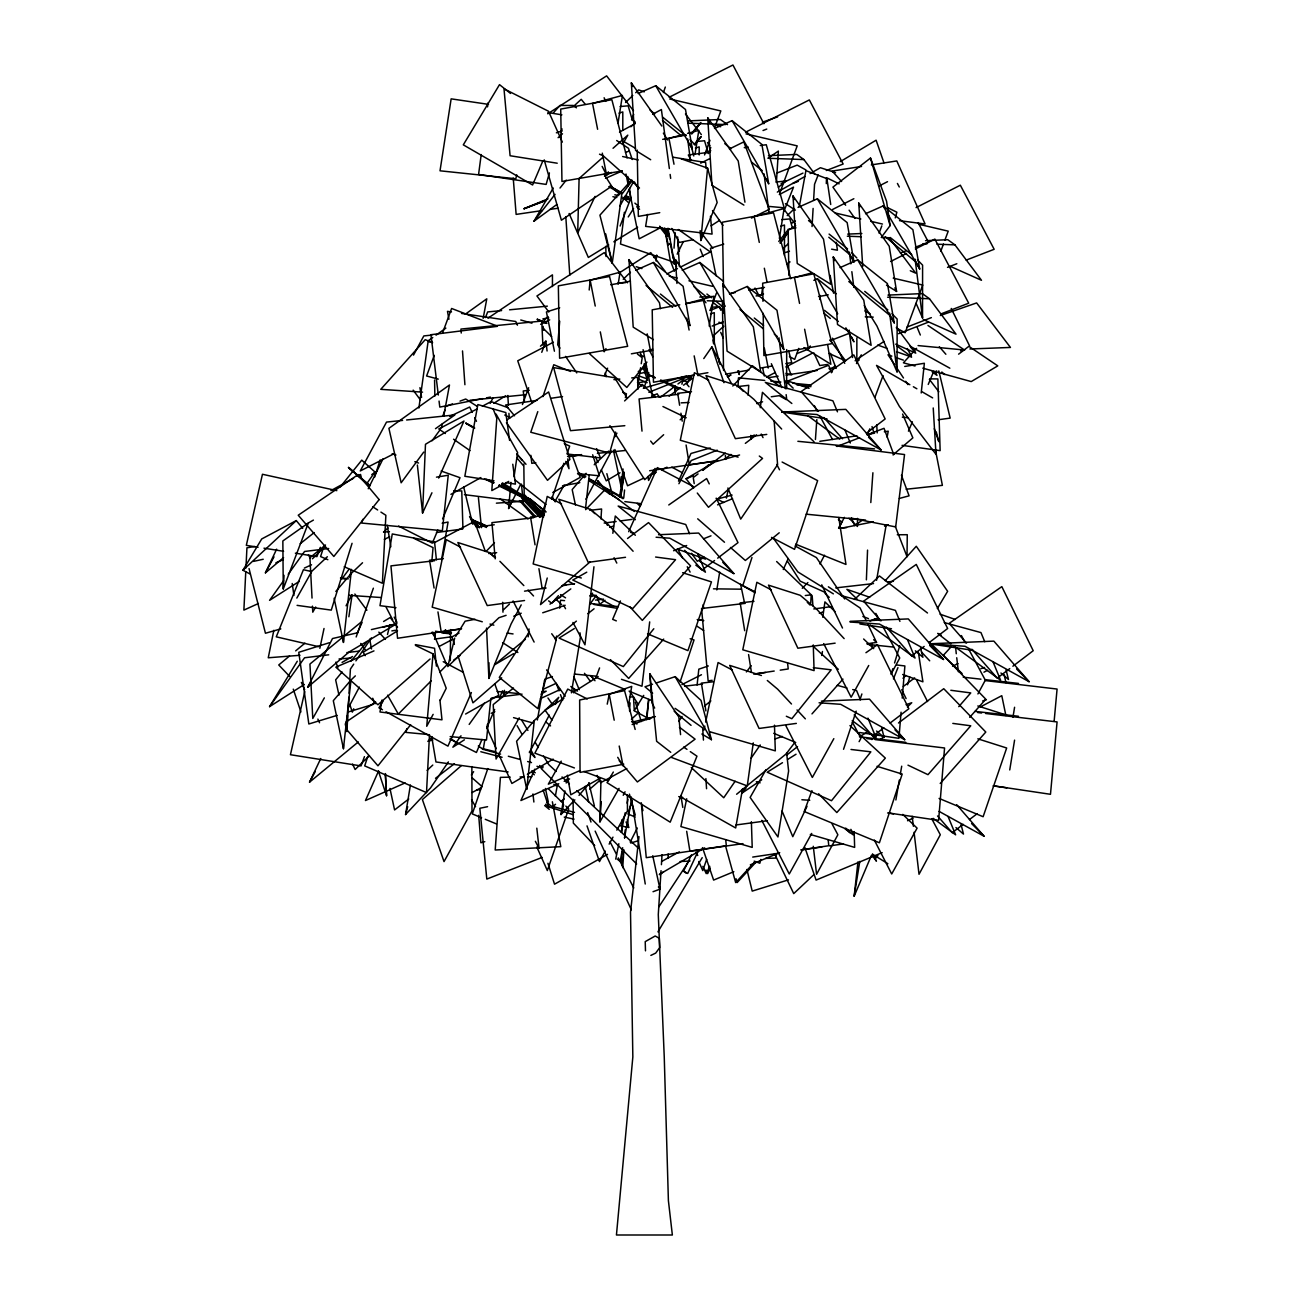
<?xml version="1.0" encoding="UTF-8"?>
<svg xmlns="http://www.w3.org/2000/svg" width="1300" height="1300" viewBox="0 0 1300 1300"><rect width="100%" height="100%" fill="white"/><g stroke="black" fill="none" stroke-linecap="round" stroke-linejoin="round"><path stroke-width="1.5" d="M621.855 865.67L621.855 851.76M621.855 831.87L621.855 819.942M622.798 130.13L622.798 111.914L619.011 113.116M699.189 154.96L699.189 146.868L695.403 148.054M714.301 343.021L714.301 312.666L710.499 313.869M784.469 255.385L784.469 225.03L780.666 226.216M786.646 388.749L786.679 349.586M856.83 363.431L856.862 337.967M864.256 305.581L876.947 326.04L897.081 371.898L897.13 319.02L891.962 313.755M916.094 303.339L922.545 318.012L922.594 265.135L917.426 259.854M521.202 604.906L511.095 623.967L488.898 678.421L488.962 662.724M857.48 518.408L857.431 526.451L849.03 518.18M450.304 660.676L450.596 629.574M907.01 556.806L907.27 534.706L897.292 534.755M619.076 788.369L599.934 821.876L600.941 780.747M345.231 723.856L346.905 731.51L347.441 715.325M826.312 183.609L826.508 177.678L839.134 183.869M866.385 579.832L867.555 550.111M431.941 492.781L422.581 513.012L425.474 444.291L463.97 421.038L438.685 478.075M245.749 571.935L243.88 610.106L258.391 603.509M245.944 567.905L246.935 547.82L254.735 546.488M738.075 385.791L738.465 377.829L764.709 380.429M429.488 734.614L426.514 792.594L364.699 765.895L367.819 756.34M346.905 731.51L348.822 697.271M349.05 693.241L350.399 669.077L353.714 664.154M313.414 520.097L308.327 523.006L283.27 588.916L284.034 575.331M434.964 639.291L435.305 633.246M812.045 226.525L813.117 208.422M813.589 200.379L814.548 184.291L818.155 174.931M600.974 518.96L601.591 508.999L589.745 510.331M748.134 395.281L748.751 385.32L736.905 386.652M810.729 602.842L811.216 594.864L805.301 595.53M661.034 870.659L658.288 914.566L664.251 1056.965L668.395 1200.599L672.36 1235L616.444 1235L632.84 1056.965L630.516 912.129L638.983 836.631M661.424 864.679L662.041 854.701M776.425 182.244L778.375 151.093L768.365 157.934M599.934 821.876L601.234 801.613M629.541 710.938L630.045 702.845M622.733 867.669L623.886 849.778M624.65 837.85L625.154 829.904M674.034 248.17L675.106 232.554M815.425 439.497L816.839 419.624M870.805 502.564L872.901 472.761M559.699 321.197L557.716 344.841L559.959 348.14M901.079 712.205L898.917 738.335L859.576 732.517M902.233 698.133L904.881 665.957L896.935 664.999M431.827 561.681L433.046 547.609L413.66 538.233M415.431 645.385L433.046 653.9L426.725 726.294L433.144 714.35M520.39 484.949L508.609 508.495L510.933 482.349M1054.138 721.224L1057.079 689.049L985.595 680.615M707.574 168.123L717.161 202.507L700.83 240.516L707.574 168.123L681.265 158.86M646.783 719.696L648.7 699.595M589.192 289.998L590.168 280.215L620.051 272.204L618.166 284.164M593.954 566.767L584.967 644.816L572.926 622.456M656.077 261.024L656.679 255.044M624.569 490.003L623.74 498.062L589.306 478.725M490.88 698.457L486.476 740.041L450.19 736.596M921.212 392.974L924.365 363.269L904.751 366.454M528.174 636.87L529.035 628.94M697.092 685.019L698.815 669.175L708.337 665.974M334.116 598.244L343.444 642.411L351.016 573.69L362.537 562.754M351.016 679.997L333.304 700.7L343.444 748.702L351.016 679.997L355.339 675.886M534.3 720.558L516.587 741.26L526.727 789.262L534.3 720.558L558.773 697.304L554.97 704.438M585.569 508.137L589.241 474.76M613.405 450.174L621.108 486.655L623.058 468.991M871.536 855.14L854.165 896.22L857.951 861.916M556.091 640.039L556.546 636.058M559.683 608.173L560.576 600.194L564.558 600.649M646.457 718.867L648.651 699.433M776.084 854.149L775.629 858.081L765.684 858.39M649.691 621.887L641.989 686.221L621.481 679.315M624.39 212.257L620.49 244.01L670.914 261.137M666.006 234.959L666.738 229.06M667.225 236.047L668.119 228.849M481.211 154.57L478.579 174.444L546.13 184.421L549.429 172.916M487.532 106.876L488.052 102.895M418.892 408.005L428.009 342.095L431.925 341.266M631.572 179.969L599.918 215.166L612.235 263.12L621.741 194.382L632.385 180.456M620.847 496.632L624.163 472.712M753.269 742.901L747.273 785.915L671.385 757.413M612.836 533.293L615.29 516.035L635.359 535.275M620.62 497.315L624.163 472.176M761.589 294.873L762.678 287.105M760.273 407.696L762.45 392.34L814.06 441.821M822.754 617.256L824.931 601.9L834.958 611.52M514.085 476.645L517.611 452.562L496.064 414.082M348.871 616.769L352.089 594.961M618.004 123.321L622.424 95.436L592.54 103.447L597.61 129.285M695.029 154.278L698.815 130.374L687.602 133.38M709.183 326.072L713.911 296.189L685.896 303.696M779.366 238.436L784.095 208.553L754.211 216.547L759.281 242.385M819.634 299.423L820.267 295.441M571.415 692.851L580.466 636.87L580.011 632.84M637.699 385.726L640.591 367.721M641.241 363.724L642.216 357.727L637.423 354.071M716.804 589.924L719.696 572.033M854.165 896.22L859.788 861.396M1012.976 717.194L1014.585 707.265M1009.742 769.941L1014.585 740.122M448.386 761.914L430.462 788.028L405.567 814.548L410.41 785.005M647.579 214.419L645.629 226.379L712.075 234.081L710.466 216.19M574.844 799.825L561.015 814.548L564.899 790.92M566.183 783.039L566.832 779.09M628.387 706.29L631.719 686.367L609.212 694.363L607.23 704.145M500.598 754.13L483.226 749.369L484.851 739.733M486.801 728.163L487.451 724.295M382.021 700.017L379.974 711.977L441.984 719.81L439.92 699.936M573.511 692.77L574.194 688.789M619.531 496.876L623.626 472.956M895.879 799.971L899.307 780.097M900.331 774.134L901.712 766.188M441.577 559.553L448.077 522.048L442.163 523.234M742.544 788.71L735.686 827.97L680.306 796.721M876.574 580.288L886.161 525.005M349.863 577.298L351.26 569.351M537.339 720.005L544.554 680.176M555.36 796.071L557.148 786.354L553.784 784.258M799.321 206.505L805.919 170.641L826.914 178.653L830.716 204.49M441.529 427.846L442.26 423.962M443.706 416.163L449.475 384.995L388.911 428.334L401.148 482.788L423.719 452.091M483.177 318.321L486.785 298.838L465.497 314.064M622.684 847.714L620.133 861.445L617.207 859.089M624.504 837.883L631.426 800.589M832.146 372.06L832.877 368.111L828.961 368.696M821.714 655.476L822.461 651.495M887.136 437.093L888.241 431.177L884.325 431.762M503.279 696.28L504.465 690.349M273.845 630.305L268.255 657.784L300.007 655.281M615.712 859.138L618.849 843.7M621.221 832.114L625.154 812.809M627.12 803.173L627.9 799.305M686.692 798.769L680.891 826.572L752.212 847.389L751.384 821.697M703.999 730.048L704.827 726.066M705.656 722.101L718.071 662.529L732.339 670.02M319.849 648.31L324.025 628.485M681.931 384.215L682.76 380.299L677.95 383.971M726.408 498.128L728.081 490.311M543.059 766.512L542.766 767.829L536.949 766.317M304.785 691.503L290.436 754.715L361.043 765.928L364.455 756.633M516.734 174.866L515.824 178.75L440.017 170.804L451.149 98.849L488.507 104.358M454.691 638.072L447.801 666.591L498.94 617.711L506.106 615.339M387.498 634.481L389.854 624.829M547.235 578.012L540.508 604.597L590.2 561.811M760.841 859.414L759.834 863.233L754.195 861.136M405.567 814.548L407.696 806.715M561.015 814.548L563.68 804.765M362.781 519.334L361.709 523.055L442.358 530.709L448.24 475.247L436.475 477.149M406.9 728.666L405.827 732.387L428.009 734.5M615.582 432.039L609.602 453.066L530.758 432.25L537.794 411.629M625.349 397.621L626.438 393.803L622.716 392.308M560.95 132.697L562.039 128.862M895.261 217.912L896.886 212.225L887.867 207.789M907.53 684.775L909.789 677.008M891.117 674.408L892.84 668.688M894.562 662.967L899.746 645.791M665.308 87.051L663.439 92.511M352.056 543.303L331.273 610.122L297.082 605.361M374.676 477.067L380.12 459.924M644.085 387.904L648.911 372.84M535.048 544.83L530.53 517.01L544.342 515.45L524.794 495.267L542.214 516.799M323.066 548.909L320.58 556.562L327.844 559.699M751.969 557.521L742.788 585.634L755.267 591.939M680.111 681.931L694.038 639.941L690.17 638.739M843.538 749.304L856.196 711.133M859.983 699.676L861.884 693.956M674.229 264.111L672.181 261.706M551.655 499.314L563.875 463.223M567.092 453.733L569.676 446.128L564.265 443.544M542.896 396.614L553.767 364.731L570.538 371.442M487.825 768.56L472.29 813.914L481.569 817.749M628.404 812.012L632.271 800.686M706.664 859.381L702.78 870.577L698.75 861.51M356.168 636.967L373.376 588.185M442.894 415.838L444.909 410.118M320.336 547.3L316.924 556.595L295.36 553.166M522.438 404.527L528.645 387.741M541.759 352.316L545.886 341.136L547.089 351M704.551 154.96L709.979 140.286M714.707 127.449L720.817 110.939L669.646 98.962M710.32 309.725L716.414 293.215M780.276 191.734L797.209 145.876L746.038 133.9M798.753 348.384L794.69 359.385L789.457 356.541M879.092 233.22L881.806 225.875M940.761 251.339L943.475 243.994M944.824 240.321L948.22 231.156L918.694 224.234M434.249 355.371L426.595 375.993L438.279 379.113M442.585 332.865L451.62 308.474L496.795 325.91M599.576 667.908L596.05 677.381L625.398 689.585M875.03 397.118L883.057 375.57M811.947 790.644L804.212 811.525L879.401 842.774L902.2 774.069L877.045 766.317M670.183 243.62L668.265 244.904L666.023 234.78M620.116 226.021L630.825 198.201L629.444 188.305M633.669 114.367L631.556 119.827L635.066 121.713M708.663 152.945L710.775 147.485M784.03 211.039L793.52 187.135L779.301 194.577M893.441 678.876L897.943 667.631M485.42 317.574L487.679 311.935L501.605 310.586M604.549 375.489L607.587 368.16M353.714 708.793L352.316 712.124L349.798 704.421M437.856 530.059L432.315 543.156L398.58 526.11M442.601 518.846L460.021 477.701L441.171 471.039M481.975 739.408L476.434 752.489L449.8 739.034M486.72 728.179L494.634 709.491M499.395 698.262L502.548 690.788M620.441 600.957L612.658 619.352L616.33 620.88M867.441 434.444L869.814 428.837M908.44 431.177L912.405 421.817M928.233 384.426L933.774 371.345M542.783 161.102L532.61 184.974L463.304 144.852L499.509 84.646L510.51 93.454M471.396 692.575L447.964 746.135L386.019 711.734M378.56 770.981L365.479 800.524L405.129 782.925M508.609 508.495L512.395 499.964M534.82 769.145L520.926 800.524L558.773 783.738M357.256 633.197L362.05 622.472M628.68 531.684L657.378 467.61L693.176 486.444M539.565 517.449L545.366 504.546M678.486 481.163L690.999 453.473L710.206 447.98M783.266 569.53L788.255 558.545M698.506 850.2L687.716 873.47L683.54 871.114L691.405 854.961M807.024 806.293L792.789 836.68L782.048 811.005M283.595 557.635L265.428 572.829L276.64 549.169M358.296 741.942L309.546 782.161L320.759 758.517M595.091 196.365L577.704 232.993L579.101 178.49L602.712 157.463M709.784 866.32L706.225 873.616L702.829 866.385M710.336 868.14L707.655 873.616L705.965 869.992M677.17 254.166L683.215 241.865M368.241 488.751L383.045 458.77M838.939 528.125L844.334 517.351M490.214 403.39L492.944 397.963M440.115 700.44L446.225 688.269L433.046 653.9M630.175 842.091L637.325 828.019M371.394 629.59L396.679 623.756L349.18 651.934L307.678 687.261L332.491 638.544L357.776 632.726M819.926 563.972L824.492 555.197M839.101 527.085L841.831 521.82L838.403 519.659M623.22 795.275L625.056 791.781M346.06 605.784L351.764 595.075M347.961 708.516L359.352 687.099M615.014 436.702L616.915 433.128M585.878 499.184L611.52 450.97M529.344 752.651L549.283 715.163M678.909 483.714L691.226 460.541L717.226 450.174M265.428 572.829L274.007 556.855M413.514 355.111L423.832 335.92L431.86 335.075M309.546 782.161L315.266 771.517M655.038 468.439L648.586 480.48L647.936 476.483M891.41 673.449L899.746 657.979L883.496 627.656M859.105 741.65L860.958 738.221L852.345 722.166M977.909 693.94L985.319 680.176L969.069 649.87M605.264 851.11L599.479 861.591L587.015 825.874M609.131 844.123L612.983 837.135M616.834 830.148L627.445 810.924L627.396 794.788M868.725 665.486L851.126 697.222L823.68 643.597M833.836 738.66L812.337 777.465L785.817 725.611M811.72 833.43L789.246 873.99L761.8 820.365M856.472 363.512L861.283 354.835M622.992 143.715L627.803 135.135L613.048 148.265M561.242 761.134L548.324 784.16L579.735 770.721M296.839 598.065L311.967 571.106L327.34 556.741M315.673 607.035L312.78 612.186L312.455 606.125M324.35 697.872L312.78 718.477L309.936 664.04L361.303 621.969M619.938 205.904L633.62 181.577M555.506 500.5L564.2 485.046M519.22 717.844L496.064 759.054L493.22 704.6L513.451 688.025M602.144 166.4L606.564 174.996L608.367 171.86M605.995 348.627L604.207 351.764L600.308 331.89M652.486 348.627L650.683 351.764L647.189 333.873M810.306 345.963L808.503 349.099L804.619 329.225M765.992 769.714L750.133 797.436L777.952 836.972L788.613 770.997L786.614 752.895M556.692 204.588L533.975 221.227L553.247 188.029M613.324 772.038L608.286 780.601L583.814 771.452M657.946 931.856L702.211 857.659M937.349 608.546L947.635 591.289L916.273 546.276L885.202 580.726M249.828 573.852L242.921 570.245L261.706 538.964L296.286 520.601L302.705 528.336M474.516 428.366L465.79 423.183L474.419 427.765M304.314 684.466L269.571 706.648L297.277 661.245M455.731 636.383L465.124 621.189L475.004 619.288M643.711 695.386L634.205 710.742L649.935 719.274M383.224 700.911L378.934 707.801L382.476 709.767M628.241 216.938L633.555 208.585M678.795 721.386L682.045 716.446M658.856 906.831L689.666 860.031M529.425 631.849L499.298 677.381L537.842 708.646L556.189 639.941L551.72 633.734M611.471 775.889L607.019 782.633L670.199 822.169L696.962 756.194L690.316 751.628M307.678 687.261L310.96 682.321M355.908 660.871L371.361 637.926M589.274 783.136L579.004 795.405M692.234 375.261L686.449 383.614L688.984 386.75M703.771 358.572L711.864 346.889L731.429 383.516M471.364 774.979L473.639 771.68M735.134 781.251L723.742 797.745L691.275 767.536M751.108 758.144L760.224 744.949M366.844 483.551L374.952 471.997L361.757 460.135L340.389 486.817M283.562 580.791L269.571 600.34L299.341 581.344M288.226 574.275L304.558 551.476L328.705 548.519M269.571 706.648L304.558 657.767L328.705 654.81M461.012 735.8L452.855 747.207L464.425 739.814M469.17 724.409L484.331 703.219M432.023 440.781L440.343 429.471M341.819 578.988L348.936 569.4M881.758 236.795L890.126 225.582L886.568 201.24L870.496 158.064L832.91 187.119L845.65 205.237M780.211 243.197L788.352 232.31M780.179 242.824L787.54 233.106M589.875 604.11L595.839 596.229M746.411 671.954L751.189 665.665M794.446 742.95L786.094 753.967L736.613 794.251M533.975 221.227L555.051 194.366M560.008 188.045L566.215 180.148M692.071 133.77L700.765 122.801L691.633 133.396M646.929 362.115L626.827 387.449L589.29 353.519M410.686 724.734L377.959 765.814L346.304 729.137M778.781 241.459L787.264 230.831L795.714 225.778M653.819 628.745L623.35 666.591L559.049 638.072L574.308 628.566M694.59 144.576L700.944 136.711L694.281 144.365M694.622 144.495L700.944 136.711M877.939 855.562L875.42 858.65L873.145 855.351M342.095 672.019L335.644 679.835L338.975 695.142M351.114 661.05L366.567 642.249M544.44 322.66L537.258 319.296L546.65 323.017M335.839 591.451L351.016 573.69M586.105 473.314L572.179 489.58L575.429 504.952M691.324 133.786L700.765 122.801M742.251 792.366L746.216 787.8M958.75 706.664L970.775 692.916L950.82 690.284M558.431 595.628L551.769 603.249L548.633 600.86M969.702 717.34L985.79 699.189L943.751 655.85M940.209 783.477L985.79 732.046L943.751 688.707L898.479 722.995M663.715 639.096L628.68 678.421L610.415 659.636M811.98 713.895L842.985 679.12M553.442 112.759L559.959 105.446L573.284 105.446L576.436 107.819M916.597 348.335L903.403 362.798L915.038 366.015M943.426 655.216L951.6 646.295M754.666 861.981L735.67 882.602L725.562 846.008M756.096 861.981L737.116 882.602L736.044 878.751M667.209 229.19L668.85 228.832L667.339 230.441M486.054 551.444L494.471 542.783M585.617 509.665L605.247 489.434L634.351 511.469M732.778 385.986L752.408 365.755L779.886 386.571M802.262 588.315L807.869 582.53M431.145 680.859L398.32 714.074L387.579 695.191M439.709 672.181L446.843 664.966L432.819 632.028M383.711 532.058L387.952 527.914M427.83 741.406L432.071 737.262M625.56 102.489L632.808 95.501M635.716 92.706L638.609 89.895L644.264 91.829M312.439 558.773L325.309 546.325M623.204 279.256L630.451 272.269M787.231 215.605L794.479 208.601M369.428 755.674L355.127 769.486L352.592 764.108M702.942 470.194L708.679 464.669M589.745 595.92L592.621 593.174M902.98 678.259L905.905 675.464M907.367 706.94L911.755 702.731L906.068 704.714M503.604 609.668L509.405 604.126M594.214 464.766L608.611 451.1M624.585 400.936L642.168 384.345L655.346 396.727M854.441 599.479L879.466 575.949L927.501 612.999M813.8 874.721L793.731 893.604L774.508 853.612M242.921 570.245L296.286 520.601M540.475 346.19L545.886 341.136M427.082 770.396L432.786 765.066M631.442 719.258L638.82 712.4M573.95 105.999L581.23 99.32L585.049 104.049M630.858 126.766L635.245 122.753M783.754 247.91L788.141 243.896M713.586 335.562L723.808 326.186M656.516 468.894L644.719 479.684L609.895 425.652M663.65 434.72L653.136 444.226L650.65 441.058M680.16 419.786L684.661 415.707M558.106 137.686L562.494 133.754M545.139 319.199L548.08 316.582M430.089 659.003L377.926 704.762L335.806 667.144L373.977 650.894M501.702 677.804L472.94 702.845L457.974 655.72M461.354 765.635L422.386 799.549L444.031 861.591L471.997 810.924L471.868 766.577M589.826 789.116L600.324 779.984M871.861 739.586L877.89 734.403M893.002 454.902L912.86 437.872L902.574 414.082M369.558 486.476L348.465 467.448L369.85 485.436M659.701 227.012L666.9 236.096L668.005 235.17L661.765 227.841M300.235 543.709L314.178 532.594M289.526 655.996L278.752 664.966L289.754 676.52M295.669 650.878L304.899 643.191M525.395 639.259L494.569 664.82L513.516 653.689M325.504 544.992L309.936 557.733L312.033 598.065M778.424 187.281L786.045 181.025L776.051 182.016M779.236 532.789L745.339 560.479L730.454 547.462M554.742 638.722L576.387 621.108M704.665 705.933L710.856 700.895M552.403 806.796L555.539 804.278M587.811 613.697L594.067 608.79M598.747 605.117L605.004 600.226M786.597 755.17L797.534 746.606M408.752 798.98L394.582 809.933L389.951 788.45M435.532 778.294L454.431 763.701M561.048 801.418L564.2 798.98M669.126 396.224L680.355 387.644M683.556 385.206L691.567 379.08M724.506 459.29L730.909 454.399M745.339 443.365L756.551 434.801M933.579 373.262L936.699 370.874M958.604 354.169L969.54 345.816L951.242 308.441M866.385 433.274L885.154 418.957L853.791 354.884L801.109 391.609L818.464 411.401M714.545 560.528L702.033 570.082L684.661 550.29M717.665 558.155L737.994 542.636L716.219 498.144M924.17 646.409L911.658 655.947L886.291 627.039M928.866 642.817L947.635 628.517L916.273 564.428L863.59 601.169L880.945 620.945M883.821 727.837L872.869 736.19L854.181 714.886M890.077 723.06L908.846 708.76L877.484 644.67L865.946 652.714M1009.742 668.606L997.23 678.161L971.864 649.236M1012.879 666.217L1033.207 650.715L1001.829 586.641L949.163 623.366L966.517 643.159M963.17 824.363L952.234 832.715L937.544 815.977M969.426 819.601L977.259 813.637M660.319 397.394L674.749 386.409M698.051 473.899L693.241 477.571L694.216 483.567M702.861 470.243L725.303 453.131M627.526 538.509L648.538 522.6L690.592 565.939L642.33 620.392L630.077 607.019M903.337 686.449L914.648 677.885M453.554 660.238L460.102 655.428M549.965 604.175L570.814 588.9M427.846 341.006L432.754 337.496M436.036 335.156L445.851 328.12M435.484 428.691L454.805 414.944L406.608 419.981M308.327 523.006L282.848 540.962L283.27 588.916M668.769 504.969L706.631 478.562L709.247 483.909M862.891 519.821L854.555 525.574L851.597 518.229M659.376 874.673L663.65 871.731M345.686 722.296L375.651 701.967M742.056 793.081L761.735 779.789M487.955 318.191L552.451 274.852L552.451 286.536M506.935 419.933L548.633 391.983L569.92 459.501L547.511 480.317L506.431 422.695M638.251 371.556L646.539 366.064M832.146 368.079L835.461 365.885M855.822 360.116L884.033 341.429M371.751 474.598L376.805 471.299M547.722 113.799L606.613 75.871L633.506 110.793M618.767 273.227L650.731 252.639L665.405 271.684M711.067 225.826L719.485 220.399M791.944 223.178L795.308 221.016M786.679 264.062L790.043 261.901M493.805 403.293L505.684 395.736M563.94 698.214L545.106 710.141L551.947 720.038M574.21 691.714L598.179 676.553M397.54 630.858L363.204 652.242L365.154 655.688M782.47 762.694L767.195 772.216L831.512 800.719L870.87 751.839L851.013 749.466M787.556 759.509L796.039 754.227M608.741 244.936L588.347 257.449L569.091 213.493M613.844 241.816L637.65 227.224M840.271 161.639L876.102 140.205L883.951 162.825M383.598 621.481L390.211 617.533L397.54 627.217M620.035 472.745L606.271 480.854L601.315 469.869M523.933 776.376L511.891 783.461L498.68 754.146M527.378 774.345L553.183 759.135M659.539 874.315L704.665 847.844M693.55 488.28L686.075 478.774L715.033 461.89L739.57 454.984M683.247 381.452L690.251 377.39M750.88 437.401L754.374 435.354L750.539 436.459M859.414 736.775L866.288 732.761M727.642 376.838L731.006 374.887L727.399 376.496M524.794 495.267L543.481 517.286M704.291 557.261L697.288 561.242L691.454 553.296M777.319 192.107L804.911 176.491M810.079 173.566L820.43 167.716L835.559 172.624M465.611 714.025L498.843 695.191L494.796 683.93M342.062 662.415L352.511 656.533M541.011 694.151L546.227 691.194L542.197 691.697M600.21 778.196L570.798 794.804L567.369 775.174M586.771 572.179L572.796 580.044L632.775 608.546L675.577 559.683L655.606 557.034M607.49 854.392L554.531 884.195L547.934 863.265M880.23 739.278L883.724 737.311M450.938 494.358L480.902 477.555M552.776 492.538L580.19 477.392L572.033 454.886M330.882 490.62L353.567 478.254M357.061 476.352L360.539 474.451L361.498 478.254M465.79 423.183L474.581 427.944M508.723 481.406L491.823 490.587L496.795 418.21L493.122 408.834M626.827 768.528L600.616 782.714L597.139 775.385M661.602 861.461L679.364 851.858M619.499 132.112L635.212 123.646M652.665 114.254L661.391 109.541L669.354 168.545M653.803 257.498L657.296 255.629M868.498 435.11L871.991 433.241M459.079 633.067L451.977 636.87L454.382 644.41M472.128 792.529L481.081 787.719M433.907 542.929L474.549 521.365L485.339 551.379M439.221 646.425L451.587 639.86M604.484 176.15L611.504 172.461M983.921 672.197L987.496 670.329M980.362 706.94L1001.78 695.695L1005.908 715.553M477.149 408.915L438.782 428.951L445.348 433.517M482.398 406.185L491.108 401.619L508.284 407.777M660.351 227.793L639.178 238.826L629.168 189.751M553.394 342.192L517.741 360.799L531.863 402.789M766.48 377.065L775.304 372.483M785.899 366.957L812.386 353.161M394.534 453.473L360.262 470.957L386.523 422.077L402.594 420.404M669.175 97.256L732.94 65L763.929 123.744M745.566 132.194L809.331 99.938L843.148 164.028L826.345 170.511M666.803 274.024L677.43 268.645M680.972 266.858L711.084 251.631M832.601 209.463L853.856 198.721M878.654 186.176L887.51 181.691M916.061 207.61L960.342 185.218L994.159 249.291L966.16 260.13M890.581 261.511L906.523 253.435M915.379 248.966L934.862 239.102L968.695 303.192L940.696 314.015M681.931 684.596L701.464 674.733M700.716 163.134L709.702 158.697M729.43 148.964L743.795 141.895L769.242 209.365L751.433 218.091M540.605 324.317L549.705 319.849M781.121 183.641L802.961 173.111M952.575 666.185L958.019 663.601M907.562 820.755L913.006 818.155M873.941 620.425L877.597 618.702M650.845 955.403L655.688 953.111L659.701 947.602L659.344 938.307L655.2 936L645.222 941.639L645.483 950.836M449.719 416.439L469.674 407.03L472.225 412.376M643.695 478.173L627.559 485.777L614.867 449.507M650.878 474.793L656.256 472.257M661.635 469.723L667.014 467.188M304.314 568.116L311.529 564.785M491.205 713.31L494.812 711.653M543.579 689.13L556.221 683.296L559.065 690.869M384.312 539.305L389.74 536.819M540.459 698.587L560.349 689.471M638.121 93.519L655.72 85.719L685.49 109.492L692.299 148.785L655.72 85.719M714.512 128.456L732.111 120.656L761.881 144.43L768.706 183.722L732.111 120.656M635.749 270.286L653.347 262.486L683.117 286.26L689.942 325.553L653.347 262.486M798.021 207.415L817.375 198.835L847.161 222.609L853.97 261.885L817.375 198.835M682.24 270.286L699.839 262.486L723.336 281.255M865.524 213.736L883.123 205.936L912.892 229.71L919.701 269.002L883.123 205.936M729.609 294.271L747.207 286.471L776.977 310.245L783.803 349.537L747.207 286.471M840.06 267.621L857.642 259.821L887.429 283.595L894.237 322.887L857.642 259.821M813.865 280.345L817.375 278.785L836.193 293.8M564.184 781.332L569.595 778.928M605.508 178.344L621.969 171.08M651.609 396.207L657.166 393.803L659.262 397.28M872.04 620.425L877.516 618.069M275.892 562.786L283.335 559.617M869.96 621.091L875.517 618.751M733.817 871.699L713.619 880.084L702.504 847.633M750.327 864.841L779.707 852.638M882.148 852.638L816.075 880.084L804.944 847.633M717.567 504.871L732.534 498.68M546.293 200.395L523.933 208.748L547.999 198.819M686.075 478.774L693.485 475.719M513.727 616.233L521.219 613.194M555.003 599.544L560.625 597.253M884.585 526.24L888.274 524.761M648.863 392.291L689.731 375.993M750.669 436.849L754.374 435.354M673.595 550.745L686.676 545.512M703.511 538.801L710.986 535.827M542.1 857.431L486.817 879.076L479.83 808.275L487.581 806.683M776.929 173.03L797.192 165.116L805.967 169.975M705.169 152.912L710.759 150.735M763.019 130.52L766.756 129.074M792.756 183.511L798.363 181.35M712.124 326.072L723.32 321.734M900.429 253.012L906.019 250.851M915.362 247.244L928.428 242.19L918.092 222.609M947.505 267.345L956.833 263.738M796.656 353.665L807.852 349.326M830.245 340.665L848.916 333.45M907.108 327.015L931.369 317.623M898.56 333.694L928.428 322.14M787.247 381.225L828.653 365.251L831.447 372.743M836.956 446.485L859.56 437.759M867.084 434.85L884.033 428.317L893.766 454.577M523.933 208.731L546.488 200.086M709.898 310.44L717.259 307.645M444.892 406.721L452.449 403.926M460.021 401.131L465.692 399.019L477.392 406.494M653.023 891.719L660.01 889.167L652.746 855.774M632.158 724.523L654.648 716.625M762.352 122.184L777.644 116.886M940.306 315.526L976.625 302.933L1010.441 347.441L969.914 348.985M503.067 693.355L506.854 692.071M544.83 679.153L552.419 676.569M652.519 684.255L644.962 686.774L652.649 693.209M656.289 682.988L675.171 676.65L701.041 700.424L711.425 739.7L701.886 734.012M774.702 739.034L782.324 736.466M625.495 152.344L629.298 151.076M542.717 612.771L565.191 605.28M591.419 596.538L595.173 595.286M756.811 403.634L762.58 401.798M609.651 527.312L613.503 526.094M819.293 613.194L823.144 611.959M980.834 668.671L984.555 667.485M982.686 700.944L986.424 699.758M556.367 132.795L562.071 131.007M723.742 244.107L710.45 248.284L716.056 275.762M559.699 307.775L546.423 311.951L554.418 351.211M783.77 252.996L789.474 251.209M329.306 642.736L298.773 652.308L308.831 723.986L337.171 715.358M630.695 843.066L638.365 840.694M788.45 879.856L752.212 891.101L746.899 869.472M348.498 711.896L373.051 704.421M643.305 388.213L685.571 376.139M280.832 628.891L265.444 633.246L249.047 568.571M429.016 741.033L432.819 739.96M484.786 841.685L480.87 842.774L478.692 815.295M683.881 134.371L668.931 138.385L674.001 164.222M811.281 273.049L794.479 277.55L799.549 303.387M756.08 295.994L763.539 293.995M899.356 498.436L909.09 495.836L901.42 475.199M716.609 499.2L732.128 495.105M383.142 627.185L396.679 623.756M632.174 722.117L655.379 716.592M960.586 350.902L964.502 350.009L927.956 325.471M253.419 561.405L263.217 559.26M839.865 528.499L873.389 521.836M692.754 239.769L679.234 242.45L671.775 228.443M482.641 398.629L439.79 407.095L439.059 401.066M486.541 397.849L490.425 397.085M639.356 373.539L645.206 372.418M623.773 764.189L580.044 772.395L579.654 700.017L624.536 690.641L635.164 729.43M662.691 139.344L686.303 135.021M795.99 227.857L788.125 229.304L788.921 275.551M610.74 284.781L630.419 281.174M679.754 304.801L652.21 309.839L653.461 382.216L694.314 375.066M685.653 303.713L703.365 300.463L720.021 364.471M757.803 295.652L761.735 294.938M562.526 485.826L579.816 482.657M535.795 462.654L531.814 463.352L530.871 455.309M569.644 456.69L581.587 454.577M622.261 170.901L561.957 181.464L560.722 109.086L611.861 99.71L627.023 157.901M659.75 212.664L638.349 216.401L637.211 150.053M729.462 293.556L735.296 292.533M748.914 290.144L764.481 287.414M818.545 296.562L828.262 294.856M631.361 353.811L652.762 350.058M698.197 374.384L707.915 372.678M725.579 374.189L748.914 370.094M760.597 368.046L772.265 365.999M785.883 363.61L791.716 362.586L788.678 350.951M637.796 382.85L645.58 381.501M391.852 630.89L395.72 630.273M861.542 166.465L832.146 171.064L841.604 181.513M871.325 164.921L896.789 160.94L925.096 223.99L899.535 220.675M649.675 470.746L717.73 460.606M524.534 591.159L544.554 588.169M562.559 585.488L574.567 583.684M461.598 628.712L397.54 638.267L390.942 565.874L434.639 560.722M712.156 680.306L708.142 680.891L701.561 608.514L745.241 603.363M756.194 673.741L774.199 671.044M780.211 670.15L788.206 668.964L787.589 662.984M752.716 857.074L778.733 853.19M800.751 849.908L828.783 845.731L828.165 839.751M542.1 210.584L516.133 214.403L513.224 178.051M550.095 209.398L558.09 208.227M548.795 317.947L542.913 318.825L546.731 323.44M537.03 400.351L505.602 404.983L514.524 415.789M550.778 398.32L562.559 396.581M768.365 377.666L778.131 376.22M785.947 375.066L817.229 370.435M819.812 441.317L856.96 435.809M866.742 434.363L874.559 433.209M714.87 461.24L689.325 464.88L686.091 445.006M546.097 588.006L542.165 588.559L538.931 568.685M561.811 585.764L565.744 585.195M460.85 628.989L441.188 631.784L437.954 611.91M866.775 643.809L876.541 642.428L867.88 624.276M753.756 674.148L765.554 672.474M742.983 843.635L689.91 851.191L686.676 831.317M802.181 849.794L821.844 846.999M829.709 845.877L843.456 843.911M938.112 419.786L950.17 418.096L938.811 370.89M827.613 364.455L819.764 365.527L813.881 352.918M855.091 360.75L859.008 360.214M766.773 434.411L735.378 438.669L705.997 375.602L737.717 385.743L753.935 399.376L781.674 429.049M625.511 557.294L588.217 562.347L558.837 499.281L590.558 509.421L606.775 523.055L633.116 551.249M524.534 600.519L487.24 605.572L457.86 542.523L489.596 552.646L495.495 557.602M835.136 643.159L797.859 648.212L768.479 585.146L800.199 595.286L816.416 608.92L844.139 638.609M796.347 723.401L759.07 728.455L729.69 665.389L761.41 675.529M735.962 824.98L767.374 820.722M436.442 532.512L462.361 529.035M476.304 527.183L494.244 524.778M434.444 639.08L452.384 636.675M771.274 396.76L779.269 395.688L786.24 399.62M604.159 523.071L616.135 521.495M620.133 520.959L632.109 519.383M813.8 608.952L831.756 606.564M710.288 152.116L688.301 155.009L691.194 160.355M744.266 147.648L748.28 147.111M760.273 145.535L766.269 144.739L784.176 207.805L768.008 206.326M595.514 600.113L603.476 599.105M497.38 326.349L430.934 334.717L438.311 395.037M346.84 652.6L358.914 651.121M491.855 697.84L522.064 694.151M529.279 390.244L523.25 390.975L524.436 401.017M678.795 394.274L639.08 398.97L642.005 431.129M533.617 517.725L491.92 522.649L495.219 558.837M684.613 686.189L702.488 684.076M835.737 587.892L873.519 583.57M887.429 581.977L893.409 581.295M691.503 391.755L677.69 393.315L679.624 405.243M443.381 558.675L429.569 560.235L434.086 588.055M488.767 553.556L496.665 552.679M753.984 601.315L740.171 602.875L744.689 630.695M713.229 681.785L701.383 683.117L705.9 710.938M906.149 489.239L942.386 485.355L935.447 450.027M567.548 456.462L581.457 455.016M597.383 453.375L625.219 450.483M613.909 379.665L619.84 379.08M631.702 377.91L637.634 377.325L637.894 389.269M469.999 400.238L525.395 394.745M509.567 309.806L547.365 306.15M624.829 425.685L570.489 430.674L553.637 367.608L614.705 377.748L627.266 398.304M620.116 106.535L628.144 105.82L631.914 118.657M696.508 141.472L704.535 140.757L708.305 153.595M781.788 219.635L789.815 218.92L792.496 228.085M617.744 283.303L625.771 282.588M711.604 307.287L719.631 306.572L720.704 310.229M552.386 703.885L556.335 703.528M629.525 697.092L633.474 696.735L634.286 710.499M339.04 658.986L351.098 657.962M496.389 503.165L527.329 500.971M383.5 532.041L389.48 531.684M838.565 528.125L846.544 527.637M681.07 402.87L689.081 402.447M688.025 120.916L720.379 119.486L727.529 124.638M768.462 155.675L796.786 154.424L803.92 159.575L814.791 174.07M847.681 234.114L861.835 233.496M925.551 240.679L947.781 239.704L954.931 244.855L981.484 280.28L950.528 266.451M699.822 297.066L711.945 296.53M887.949 295.1L922.318 293.589L929.467 298.74L956.02 334.165L923.244 319.524M680.079 861.51L689.975 861.071M781.658 412.035L845.812 409.37L881.042 449.946L816.985 414.521L781.658 412.035L827.028 418.909M658.564 534.722L698.653 533.049L733.883 573.625L669.825 538.2L656.094 537.241M850.151 621.335L908.294 618.914L943.524 659.49L879.466 624.065L850.021 622.001M929.711 643.793L993.866 641.128L1029.096 681.704L965.039 646.279L929.711 643.793L973.115 650.374M821.389 701.155L869.505 699.156L904.735 739.733L840.678 704.308L819.081 702.796M510.234 777.156L500.402 777.367L495.202 850.005L560.804 846.674L552.354 801.775M520.065 776.961L523.997 776.88M527.93 776.799L531.863 776.717M476.661 789.783L480.626 789.734M929.841 378.869L937.869 378.934L940.144 450.629L902.054 445.364M453.716 490.848L461.76 490.929L462.946 528.759M713.472 588.835L741.276 589.192M687.651 123.175L725.53 124.572M768.024 158.259L803.92 159.575M847.324 236.21L861.283 236.73M881.221 237.461L889.2 237.754L915.752 273.179L910.292 270.741M923.016 243.685L927.014 243.831M936.991 244.205L954.931 244.855M887.591 297.213L929.467 298.74M707.216 300.755L723.174 301.34M865.264 316.826L873.242 317.119M422.565 392.145L380.77 389.334L425.23 339.674L432.624 342.68M348.709 595.319L380.656 597.496M801.872 799.744L809.738 800.296M918.076 345.589L964.502 350.009M902.346 417.186L908.391 417.771M770.77 381.03L780.861 382.037M784.891 382.428L788.938 382.834M792.967 383.224L811.135 385.027M797.875 441.301L874.591 448.906M577.541 473.655L599.398 475.8L592.67 454.789M806.179 514.183L865.572 520.065M574.519 674.066L596.538 676.227M497.185 691.454L518.83 693.599M868.01 644.41L893.49 647.075M441.821 632.889L447.85 633.539M590.444 603.525L618.312 606.645M963.202 677.186L980.964 679.185M984.913 679.624L1018.469 683.41M975.049 711.376L1018.469 716.267M567.288 454.009L600.454 457.909L596.619 448.63M977.649 712.546L981.614 713.017M985.595 713.489L1057.079 721.923L1050.481 794.3L994.435 785.947M813.312 667.68L831.188 669.825L791.83 718.705L786.321 716.251M860.584 736.921L905.824 742.332M867.068 738.611L871.049 739.082M875.014 739.57L944.564 747.988L938.6 820.365L889.411 813.085M774.751 382.102L778.781 382.623M796.884 384.898L810.956 386.669M836.16 445.933L904.54 454.545L895.684 526.923L850.996 518.066M464.441 494.666L523.25 502.011L521.446 484.12M624.845 501.605L640.851 503.636M395.98 607.701L379.974 605.67L392.275 533.959L434.558 541.954L436.41 559.845M952.819 723.401L970.775 725.79L927.989 774.67L907.985 765.164M508.137 771.956L435.955 761.962L431.698 736.58M624.991 196.284L628.81 196.82L627.673 197.632L628.566 198.868L624.731 198.218M340.649 577.769L348.303 578.841M507.13 633.1L513.061 633.929M697.872 619.759L703.771 620.604M993.086 785.866L1006.834 787.832M435.435 631.231L451.132 633.555M451.49 311.951L447.476 311.35L448.955 319.231M461.532 313.43L515.791 321.49L517.433 325.179M697.222 619.548L703.235 620.441M859.917 623.984L891.491 628.761M494.032 480.805L464.831 476.271L477.864 404.56L505.814 412.571L509.567 440.391M505.716 482.609L515.45 484.12L512.769 464.246M557.229 163.215L510.087 155.74L503.994 88.822L548.486 111.231L562.347 142.106M258.099 547.251L246.318 545.366L262.454 474.273L336.814 490.636M263.981 548.178L283.595 551.298M887.608 812.955L893.474 813.881M547.934 112.564L561.892 114.822M672.799 157.17L705.624 162.516L706.16 168.48M593.921 604.484L617.403 608.351M831.594 249.178L837.428 250.201L836.258 242.255M678.73 796.608L682.695 797.355M415.334 644.621L434.558 648.261L436.41 666.153M614.819 194.789L618.719 195.553M620.1 825.776L628.631 827.466L627.315 819.634M612.901 196.69L616.817 197.519M622.684 198.737L626.6 199.566M564.249 817.082L574.031 819.13M622.619 156.52L638.251 159.949M311.204 571.464L303.404 569.725L276.266 636.837L318.581 646.653M340.486 578.029L346.336 579.329M835.25 212.989L860.827 218.985M870.675 221.276L882.472 224.055M893.23 278.135L922.74 285.041L905.141 332.735L896.399 328.006M669.256 276.185L677.121 278.021M688.935 280.8L712.546 286.325M482.007 748.524L495.706 751.774M480.805 751.725L502.109 757.266M659.653 226.184L668.005 235.17M574.503 812.386L551.314 806.114L546.666 802.523M944.255 622.57L980.964 632.58L984.75 641.745M841.311 595.611L895.391 610.366L899.925 621.367M837.281 685.344L846.95 687.976M852.735 689.553L856.602 690.609L860.389 699.79M508.316 756.242L519.903 759.411M527.621 761.524L531.489 762.58M922.789 368.16L971.214 381.582L997.783 365.869L969.394 346.678M513.549 717.633L532.773 722.93M520.764 319.995L531.944 323.196M785.899 373.311L791.668 374.985M738.124 457.129L680.306 440.245L694.379 372.726L708.663 380.234M581.327 577.996L533.146 563.94L547.219 496.421L561.503 503.913M482.284 621.79L432.185 607.165L446.257 539.646L460.525 547.137M490.003 624.049L493.854 625.17M709.767 731.738L775.304 750.864L774.475 725.173M756.291 781.706L760.142 782.844M810.322 834.454L854.653 847.389L854.149 831.577M682.614 572.715L711.457 581.896L687.911 650.617L647.53 633.831M977.811 705.965L1006.671 715.146M977.811 738.822L1006.671 748.004L983.125 816.725L939.071 798.428M545.561 804.31L548.714 806.829L573.43 814.759M715 124.849L720.655 126.766M636.236 266.679L641.908 268.596M891.849 356.119L888.014 354.786L894.644 364.731M895.684 357.467L903.354 360.132M786.289 380.445L809.071 388.342M641.03 504.774L637.244 503.457L640.169 506.269M940.03 614.169L955.208 619.45M869.651 597.236L846.869 589.339L857.123 599.121M877.727 345.069L887.153 348.4M896.577 351.731L911.641 357.061M638.121 375.668L647.546 379.015M392.178 453.716L395.947 455.049M414.798 461.711L418.567 463.044M630.549 532.35L634.303 533.699M677.349 549.087L705.445 559.13M902.671 674.505L922.919 681.834L918.369 652.291M574.405 767.942L534.869 753.171L567.742 689.081L587.259 698.945M862.859 616.444L868.465 618.621M795.6 544.18L845.975 564.444L838.776 517.514M638.089 378.95L647.156 382.655M640.185 355.127L643.89 356.655M599.511 154.196L603.021 155.643L639.486 187.996M773.695 733.314L795.714 742.462M629.07 691.113L651.072 700.261M627.754 813.914L635.164 816.985M485.274 819.293L496.405 823.908M470.454 518.96L487.24 526.11M655.184 377.585L647.79 374.384L655.054 377.91M660.741 379.99L690.349 392.827M344.207 566.767L382.395 583.261L385.873 515.288L380.933 512.102M471.965 519.886L486.688 526.305M537.258 319.28L546.276 323.229M895.733 344.175L915.752 353.129L896.447 327.356M829.189 353.502L845.585 360.815L829.887 339.885M718.949 322.189L722.589 323.814M688.236 376.659L691.827 378.284M825.354 592.508L800.199 581.149L787.508 561.291M499.151 485.062L515.466 492.44M519.09 494.081L529.977 499.005L545.464 511.631M499.363 485.176L530.449 499.265L546.081 511.989M473.655 521.511L486.476 527.475M686.481 376.09L690.089 377.812M504.774 415.041L510.185 417.641M662.951 406.526L686.205 417.755M660.514 380.559L678.697 389.366M484.51 478.823L493.464 483.226M498.826 485.859L527.459 499.948M631.654 721.337L636.984 724.035M771.534 537.387L794.544 549.347L817.635 480.626L782.113 462.036M771.128 589.778L756.86 582.286L742.788 649.805L814.092 670.621L813.264 644.93M671.759 467.155L682.403 472.761M716.446 498.696L723.596 502.45M443.219 661.7L462.8 672.084M864.955 310.976L870.188 313.804M795.113 546L816.416 557.586L844.659 598.942M910.033 346.174L949.845 368.192M568.864 581.441L574.048 584.301M591.37 593.872L613.876 606.32M939.071 811.379L984.084 836.258L956.686 804.7M610.691 186.534L622.245 193.05M937.788 633.344L941.281 635.31M578.809 472.745L585.812 476.726M699.465 561.145L755.186 592.784M609.538 186.144L621.205 192.806M623.285 141.278L635.505 148.33M909.837 384.702L876.525 365.381L899.405 406.477L936 454.285L933.237 407.973M913.347 386.734L916.858 388.765M922.106 391.804L932.636 397.898M581.88 474.793L585.325 476.791M590.476 479.781L623.09 498.712M608.871 186.648L620.279 193.44M502.385 482.852L524.209 496.21L542.669 514.556M833.381 593.872L797.859 571.919L773.175 537.972M886.502 285.155L896.577 291.411L889.233 246.236L858.748 203.076L862.712 266.614M743.892 205.091L711.961 185.315L707.736 117.796L738.221 160.972L744.933 202.199M650.683 159.737L635.554 150.377L631.345 82.859L661.83 126.035M803.952 347.588L830.846 364.244L827.661 344.614M653.364 339.625L633.197 327.145L628.972 259.626L659.474 302.803L660.416 308.685M872.674 854.295L887.867 863.72M531.928 770.705L535.291 772.785M577.785 473.493L584.447 477.734M589.42 480.902L619.336 499.931M696.946 626.194L703.69 630.516M560.511 594.604L565.565 597.854M372.71 506.789L377.65 509.974M502.596 642.622L517.871 652.503M785.411 203.661L795.372 210.129M627.526 795.876L630.874 798.07M502.45 483.974L522.681 497.266L540.41 515.824M616.688 140.514L628.469 148.281L632.222 159.51M828.376 586.804L860.08 607.961L866.158 620.653M501.735 483.746L522.99 497.916L540.979 516.766M478.302 746.005L483.226 749.369M683.67 747.077L686.985 749.352M453.57 439.221L470.015 450.645M570.83 686.497L577.46 691.096M678.34 229.515L711.019 252.379M675.09 708.354L702.666 727.935L703.446 740.09M500.24 498.94L528.06 518.928M448.24 630.435L451.49 632.791M451.49 739.082L456.381 742.609M759.298 456.04L762.548 458.413L708.5 507.293L697.288 493.041M445.152 630.403L448.419 632.791M896.87 345.979L911.316 356.558M932.165 371.849L936.975 375.375L935.464 371.702M807.674 415.577L839.751 439.108M950.917 643.809L938.34 634.01M954.119 646.165L1000.626 680.274L993.07 661.928M870.155 625.137L915.054 658.06L907.498 639.714M695.809 565.142L705.429 572.195L697.856 553.849M852.215 720.671L876.265 738.303L867.945 718.12M933.173 818.366L955.63 834.827L948.057 816.481M845.163 828.945L853.174 834.827L850.899 829.335M681.216 377.991L687.684 382.752M679.396 727.171L695.094 739.164L637.39 781.95L619.206 760.695M670.735 752.31L656.63 741.293L649.821 673.774L678.827 716.95L680.566 734.63M514.67 479.651L545.951 504.433M791.846 403.488L765.31 382.379L832.91 400.822L837.46 411.824M635.326 519.724L618.15 506.058L685.75 524.501L689.536 533.666M890.208 237.494L911.755 254.751M751.514 162.077L762.288 170.722M829.091 234.081L847.568 248.885M662.805 117.276L685.896 135.769M864.744 291.379L887.835 309.887M824.476 310.326L838.321 321.425M754.293 318.029L763.539 325.423M774.312 334.067L777.384 336.521M706.924 294.044L711.539 297.749M716.154 301.438L723.856 307.613M660.433 294.044L675.837 306.377M683.54 871.114L685.994 873.08M544.668 805.577L549.25 809.315M885.17 236.649L916.354 262.356M724.815 143.65L731.055 148.801M808.535 220.545L811.655 223.113M828.799 237.25L850.623 255.255M649.984 109.996L654.664 113.864M662.447 120.282L681.151 135.704M848.803 281.531L890.89 316.241M824.119 313.332L830.359 318.484M739.911 309.465L763.295 328.754M694.102 286.764L706.566 297.05M712.806 302.201L723.71 311.188M646.051 285.48L672.555 307.336M674.164 711.214L691.064 725.351M767.309 680.485L777.628 689.163L791.489 703.999M499.915 561.324L523.835 585.585M545.951 722.02L550.566 725.904M529.262 500.825L544.489 513.776M941.818 372.011L944.824 374.611M626.21 195.65L630.549 199.388M634.887 203.125L639.242 206.862M1000.951 673.026L1008.491 679.51L1006.086 670.02M915.379 650.812L922.919 657.296L920.514 647.806M876.59 731.055L884.13 737.539L881.725 728.049M955.955 827.58L963.479 834.064L961.074 824.574M348.481 467.415L369.541 485.631M637.471 382.363L641.989 386.295M697.694 518.814L724.49 542.246M471.868 777.595L482.235 786.776M540.979 514.361L543.595 516.669M625.17 196.349L629.492 200.232M636.691 206.732L639.567 209.316M813.231 646.295L838.305 669.321M849.956 725.595L885.349 758.111L836.826 812.549L818.577 793.764M556.14 771.469L548.779 764.611L543.562 756.064M562.039 776.961L569.4 783.835M576.761 790.692L638.609 848.38M611 186.079L619.791 194.399M622.733 197.178L628.599 202.719M824.931 593.255L829.221 597.35M873.681 639.681L876.541 642.428M785.866 381.176L793.179 388.18M929.142 641.972L962.114 673.579M863.639 638.999L873.681 648.619M902.769 814.401L917.101 828.149L891.702 873.99L874.315 840.028M555.896 599.121L561.633 604.614M776.636 561.535L812.175 595.725L812.906 605.686M542.929 328.088L551.622 336.57M737.717 385.743L743.389 391.349M807.267 602.306L810.111 605.101M590.558 509.421L594.815 513.63M489.596 552.646L493.837 556.855M531.472 772.005L534.332 774.849M548.665 789.051L562.981 803.27M565.841 806.114L568.701 808.957L547.332 870.577L536.851 846.999M636.642 863.964L541.596 768.966L539.63 765.489M851.695 252.752L856.862 258.017M690.024 139.653L695.191 144.918M868.546 437.223L881.042 449.946M1016.584 668.98L1029.096 681.704M929.63 645.369L943.524 659.49M895.001 729.852L904.735 739.733M722.767 562.315L733.883 573.625M971.587 823.55L984.084 836.258M521.69 498.176L539.76 517.173M594.717 845.585L573.332 823.095L573.089 799.191M921.391 651.901L929.711 660.806M797.03 709.946L805.35 718.851M527.995 590.021L533.536 595.969M469.544 516.523L478.969 526.744M521.056 500.711L535.892 516.945M445.396 629.785L449.442 634.221M605.134 490.246L597.512 480.773L609.57 493.984M378.836 632.141L385.401 639.389M597.545 480.756L609.229 493.675M529.49 751.562L534.918 757.543M516.685 453.96L526.012 464.295M517.14 454.48L522.405 460.33M519.48 500.549L534.17 516.994M470.259 517.774L479.261 527.849M910.861 347.392L914.875 351.959M823.81 417.479L842.514 438.782M845.764 828.149L849.778 832.715M939.331 346.759L945.864 354.266M517.026 458.104L523.396 465.595M471.315 520.536L476.401 526.727M591.224 675.967L594.994 680.745M590.915 675.74L593.418 678.909M782.957 208.033L795.178 223.893M685.457 113.994L701.35 134.615M707.46 142.561L709.914 145.73M627.477 282.799L604.256 252.639L536.933 295.977L548.811 312M929.386 379.405L938.876 391.787M872.836 856.391L876.444 861.153L872.446 854.116M354.851 594.019L366.909 610.204M702.163 233.919L712.855 248.332M413.173 390.146L420.29 399.75M658.369 886.941L660.01 889.167M584.48 673.303L590.476 681.476M712.514 210.568L722.995 225.371M793.016 195.959L823.501 239.135L830.846 284.294L797.225 263.477L793.016 195.959L794.186 199.599M833.284 256.961L863.769 300.137L871.114 345.296L837.492 324.48L833.284 256.961L834.454 260.585M722.832 283.611L753.334 326.787L760.679 371.946L727.058 351.13L722.832 283.611L724.003 287.235M676.959 283.449L675.464 259.626L705.949 302.803M360.717 643.435L365.284 649.886M849.111 210.178L854.913 218.416M546.601 669.89L565.159 696.247M431.762 632.385L435.159 637.26M645.158 366.876L647.449 370.159M547.966 697.97L552.467 704.519M565.565 356.395L576.761 372.889M896.854 368.046L903.484 377.991M905.694 381.306L907.92 384.621M629.85 691.519L638.511 704.697M604.11 174.249L611.683 186.225L561.405 220.22L544.212 159.884M617.711 757.331L623.058 765.928L619.206 746.038M832.455 338.179L844.724 363.334M663.374 133.169L667.599 139.994M521.674 720.168L527.93 730.421M535.226 742.381L538.363 747.516M552.142 496.73L555.23 501.881M634.514 182.065L638.544 188.874M817.375 278.785L837.704 313.804M845.845 327.827L853.97 341.835L851.451 336.863M699.839 262.486L725.238 306.28M675.171 676.65L711.425 739.7M471.559 799.679L475.54 806.65M517.108 725.66L522.015 734.321M530.822 749.905L534.739 756.827M563.68 605.264L565.533 608.709M394.176 617.142L396.971 622.359M907.319 348.53L911.138 355.664M961.415 635.602L965.234 642.736M814.32 405.616L817.196 410.963M820.056 416.325L832.487 439.497M875.842 613.389L879.661 620.523M931.71 818.691L940.306 834.746L919.019 874.283L914.079 832.292M832.13 824.038L837.866 834.746L816.579 874.283L813.28 846.3M677.674 548.925L682.467 557.83M687.245 566.751L690.105 572.097M648.992 349.619L652.811 356.752M535.356 841.295L539.061 848.283L536.803 828.165M897.423 183.446L899.291 187.005M754.991 288.048L758.745 295.165M654.664 708.077L651.885 702.845L649.821 673.774M386.149 607.23L392.665 619.775M610.009 841.783L616.46 854.295M618.296 857.87L633.766 887.965M916.581 680.095L927.55 701.545M761.215 434.038L763.035 437.613M776.766 464.425L779.512 469.788M614.055 557.716L616.801 563.079M513.077 600.957L534.121 642.07M917.182 264.014L919.701 269.002M891.719 317.899L894.237 322.887M851.451 256.912L853.97 261.885M766.171 178.734L768.706 183.722M689.78 143.796L692.299 148.785M781.284 344.549L783.803 349.537M688.253 322.238L689.942 325.553M901.745 689.683L906.1 698.587M605.654 521.788L607.409 525.346M894.855 287.82L896.577 291.411M821.746 584.837L842.498 628.03M474.76 417.739L476.466 421.298M626.031 821.974L628.631 827.466M308.474 554.759L310.164 558.35M696.053 851.906L697.759 855.514M595.156 831.122L631.361 909.837M604.11 97.76L605.751 101.351M595.546 457.031L598.016 462.524M487.126 728.488L496.21 748.637M301.373 682.419L304.671 689.747M317.882 719.079L319.524 722.735M771.339 363.707L781.804 387.546M720.736 332.377L723.158 337.886M737.653 370.89L739.261 374.562L738.758 370.646M565.776 461.386L569.01 468.715L567.759 458.916M573.885 676.878L579.264 689.715M917.296 327.681L920.319 335.026M845.016 430.17L850.314 443.007M727.903 487.988L740.707 519.122L777.595 464.669L774.166 421.33M596.131 595.254L599.918 604.419M700.245 249.194L703.202 256.571M372.743 698.246L374.952 703.836M895.261 526.289L906.896 556.319M830.391 353.34L836.144 368.42M787.247 364.748L790.839 374.173M676.617 267.02L673.855 259.724L667.989 228.215M560.479 694.655L562.624 700.342M674.359 271.229L670.183 260.016L664.69 228.118M673.969 260.634L675.334 264.355M640.136 352.3L641.517 356.037M644.264 363.512L649.09 376.61M643.89 365.024L648.017 376.496M587.681 812.597L590.98 822.039M934.326 428.691L938.827 441.659L936.244 431.892M643.045 367.12L647.644 380.494M711.864 346.889L723.938 382.688M293.28 689.146L300.918 711.945M543.091 789.929L548.714 806.829M378.398 771.046L386.571 795.73L385.45 773.581M335.952 662.074L337.838 667.842M858.748 203.076L859.917 206.7M707.736 117.796L709.491 123.24M631.345 82.859L632.515 86.483M675.464 259.626L676.634 263.25M628.972 259.626L630.142 263.25M635.408 702.309L641.258 721.516M872.024 426.595L873.73 432.299M870.496 158.064L885.072 208.211M886.194 212.079L890.126 225.582M629.411 794.121L635.294 815.165M790.709 278.769L773.533 212.826L722.394 222.203L723.499 286.536M691.291 146.299L693.81 155.984M606.856 473.655L612.609 495.788M588.835 782.762L594.425 806.114M463.645 486.801L472.631 524.176M605.702 233.886L612.235 263.12M641.225 802.734L642.931 810.599M585.244 786.273L588.656 801.986M545.415 788.45L548.34 802.116M740.577 584.188L744.315 601.933M1004.25 674.733L1005.908 682.679M673.481 255.986L675.122 263.933M762.71 368.176L764.319 376.025M722.849 309.14L723.645 313.072M712.855 340.015L713.651 343.931M625.983 174.037L628.371 185.819M643.077 349.668L652.665 396.793M605.296 372.808L606.092 376.724M830.082 275.34L833.576 293.231M764.335 268.223L767.065 282.149M764.335 348.173L768.235 368.046M686.758 318.11L689.097 330.037M694.168 355.875L698.067 375.749M602.29 153.14L606.564 174.996M590.168 280.215L595.238 306.053M677.885 243.23L679.429 251.127M609.212 694.363L614.201 720.2M667.696 229.45L669.565 239.216M670.296 243.132L673.27 258.765M369.688 639.161L371.507 648.944M387.254 525.281L390.861 546.764M419.949 387.66L421.574 397.459M748.572 654.55L751.465 672.441M680.924 413.189L682.207 421.151M680.875 795.535L682.809 807.462M631.134 796.867L645.255 884.016M627.786 176.459L628.891 184.356M292.224 583.505L293.914 595.449M670.15 174.444L670.67 178.376M543.124 326.398L543.66 330.379M915.086 259.188L922.545 318.012M889.623 313.072L897.081 371.898M849.355 252.086L850.85 263.851M851.841 271.684L853.824 287.365M849.111 330.07L852.589 357.516M764.075 173.907L769.048 213.119M778.928 337.756L785.395 388.749M786.142 394.631L786.63 398.548M687.684 138.97L690.414 160.534M956.735 657.735L958.392 671.742M912.194 816.303L913.38 826.296M872.105 643.533L872.576 647.53M532.967 793.959L533.878 802.019M417.365 465.01L422.581 513.012M725.319 455.423L725.741 459.404M703.202 604.597L703.609 608.579M725.709 839.751L726.326 845.731L646.262 857.675L641.501 805.399M955.663 647.709L956.264 653.738M478.4 497.526L481.455 527.654M666.77 234.829L666.9 236.096M718.803 358.264L719.111 362.213M461.24 333.044L460.948 329.062L541.726 321.067L542.88 344.971M462.507 350.935L464.913 384.719M565.809 216.84L569.806 275.161M700.18 230.636L700.83 240.516M705.9 778.586L706.55 788.71M507.812 395.476L508.43 405.421M508.934 413.351L509.177 417.332M876.72 424.954L877.208 432.9M677.625 236.909L679.429 266.727M675.22 392.373L675.188 386.295L675.561 392.161M385.287 774.426L386.571 795.73M486.541 628.095L488.898 678.421M750.783 435.386L750.913 439.335M502.661 602.29L502.97 612.17M605.784 246.399L606.028 256.506M762.97 301.291L762.661 283.189L813.8 273.829L831.984 343.639L763.896 355.566L763.181 313.349M722.394 302.136L723.564 370.5M434.574 380.023L434.85 396.094M523.819 464.067L524.209 496.21M668.135 853.954L668.184 858M675.188 386.279L675.236 394.03M621.026 476.889L621.108 486.655M526.695 785.363L526.727 789.262M343.411 638.495L343.444 642.411M343.411 744.803L343.444 748.702M379.145 499.59L333.84 556.465L298.236 515.222L358.183 474.565L379.145 499.59M609.505 276.494L558.35 285.854L559.601 358.231L627.673 346.304L609.505 276.494M493.707 482.593L486.46 479.31L493.87 482.69"/></g></svg>
